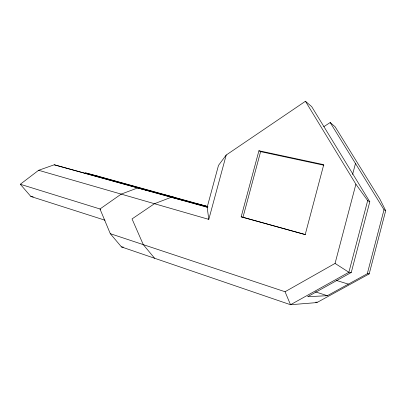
<?xml version="1.0" encoding="UTF-8"?>
<svg xmlns="http://www.w3.org/2000/svg" width="406" height="406" viewBox="0 0 406 406"><rect width="100%" height="100%" fill="white"/><g stroke="black" fill="none" stroke-linecap="round" stroke-linejoin="round"><path stroke-width="0.61" d="M316.969 301.927L316.878 302.587L290.523 304.728L121.47 246.929L110.295 233.678L99.988 208.983L20.3 184.263L38.616 170.292L54.247 164.79L207.786 207.141M323.815 126.697L330.185 122.526L335.102 126.753L379.833 199.011L385.7 210.668L369.186 273.903L367.278 273.751L327.297 295.705L307.641 296.69L351.266 272.467L369.795 201.777L311.707 106.651L305.439 101.272L226.203 155.036L218.499 165.374L207.167 207.238L208.801 219.387L38.616 170.292M367.278 273.751L384.005 209.719L330.185 122.526M352.581 174.494L355.473 163.501M110.295 233.678L285.048 291.741L335.062 263.418L355.9 184.207L305.439 101.272M355.9 184.207L367.674 200.589L348.876 272.274L290.523 304.728L285.048 291.741M241.174 216.809L258.921 150.753L323.749 164.663L305.21 234.597L241.174 216.809L305.474 234.612M242.986 217.261L260.611 151.631L258.921 150.753M208.801 219.387L226.203 155.036M96.79 176.392L97.019 175.91L207.923 206.613M175.316 198.174L175.661 197.681L165.46 195.068M206.558 206.837L206.953 206.344L197.392 203.913L196.372 204.583M84.484 173.631L85.468 172.905L97.019 175.91M351.266 272.467L348.876 272.274L335.062 263.418M121.47 246.929L123.363 247.112M20.3 184.263L30.861 196.479L33.251 196.915M260.611 151.631L323.851 165.227M182.401 200.102L171.256 197.27L154.463 203.71L132.036 218.925L143.272 244.635L154.62 258.262M149.499 190.977L137.67 187.948L121.191 194.114L99.988 208.983L100.683 209.811M85.468 172.905L207.567 206.73M54.247 164.79L207.167 207.238M336.092 280.338L348.378 284.129M30.861 196.479L105.007 220.219M315.416 291.858L327.297 295.705M315.675 302.191L316.878 302.587L369.186 273.903L368.785 273.497M367.674 200.589L369.795 201.777M384.005 209.719L385.7 210.668"/></g></svg>
